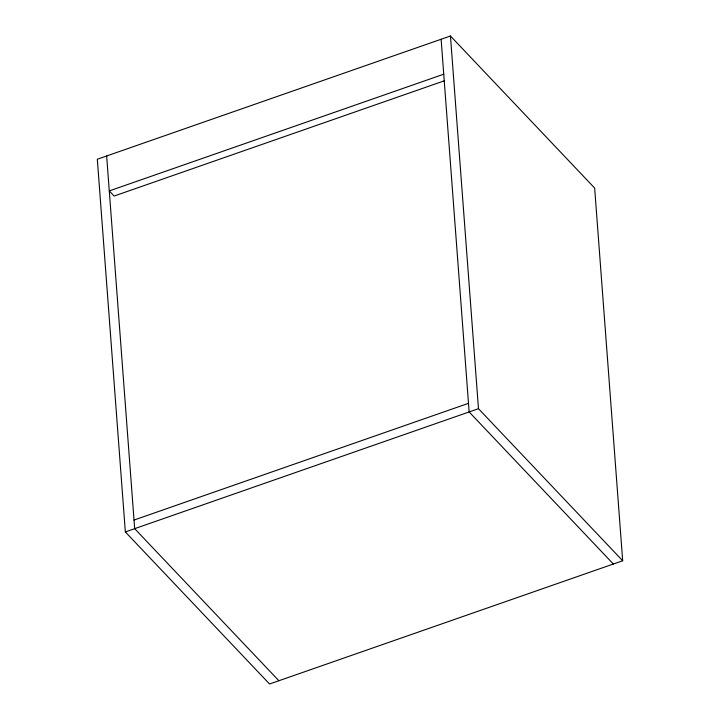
<?xml version="1.0" encoding="UTF-8"?>
<svg xmlns="http://www.w3.org/2000/svg" width="720" height="720" viewBox="0 0 720 720"><rect width="100%" height="100%" fill="white"/><g stroke="black" fill="none" stroke-linecap="round" stroke-linejoin="round"><path stroke-width="1.08" d="M450.45 36L97.317 159.237L125.343 531.927L269.55 684L622.683 560.763L594.657 188.073L450.45 36L478.476 408.69L622.683 560.763M443.745 74.196L109.278 190.917L114.129 196.038L444.348 80.793M134.028 520.056L468.495 403.326M125.343 531.927L478.476 408.69M613.35 564.021L469.143 411.948L441.117 39.258M278.883 680.742L134.676 528.669L106.65 155.979"/></g></svg>
